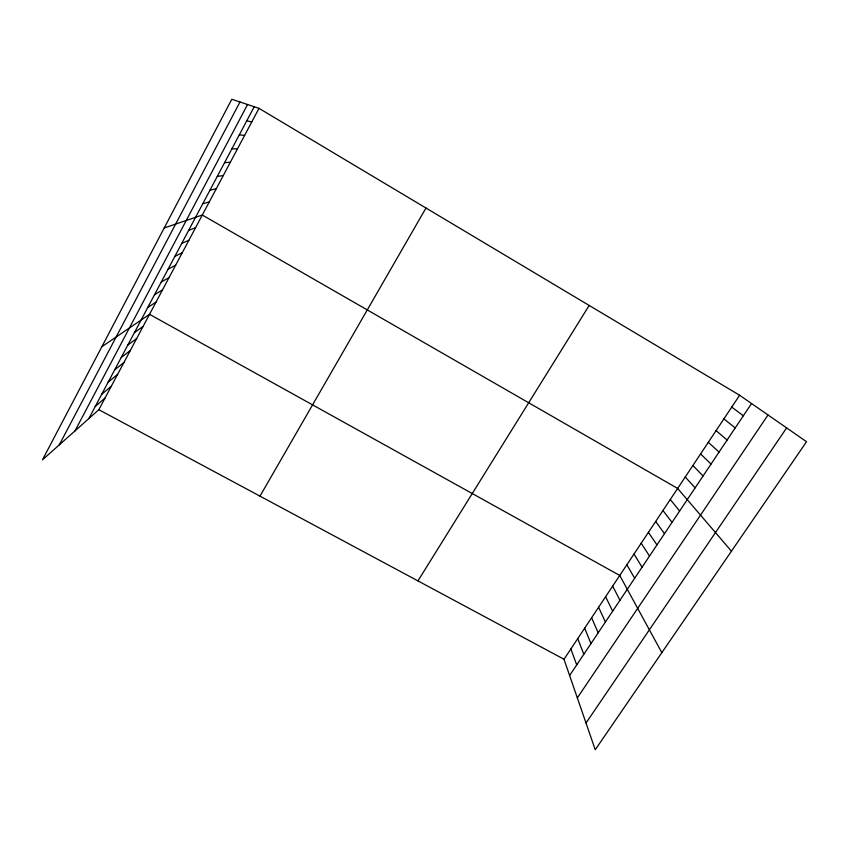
<?xml version="1.0" encoding="UTF-8"?>
<svg xmlns="http://www.w3.org/2000/svg" width="849" height="849" viewBox="0 0 849 849"><rect width="100%" height="100%" fill="white"/><g stroke="black" fill="none" stroke-linecap="round" stroke-linejoin="round"><path stroke-width="1.27" d="M59.26 444.908L239.98 101.997M74.956 430.942L247.558 104.523M88.827 418.599L254.212 106.751M98.845 409.685L258.998 108.343L739.617 395.252L806.55 441.713L595.234 749.741L564.001 659.259L98.845 409.685L42.45 459.861L231.798 99.259L258.998 108.343M259.985 496.145L425.986 208.026M417.952 580.896L589.174 305.449M564.001 659.259L739.617 395.252M569.615 675.517L751.535 403.519M577.341 697.889L768.016 414.959M586.012 723.03L786.641 427.885M95.237 406.501L105.064 397.979M101.689 394.35L111.325 386.199M108.173 382.124L117.608 374.377M114.679 369.846L123.933 362.481M121.237 357.493L130.279 350.531M127.817 345.076L136.668 338.528M134.429 332.606L143.078 326.451M101.859 346.71L149.53 314.321L619.749 575.452L661.827 652.669M147.768 307.455L156.004 302.127M154.497 294.773L162.52 289.88M161.246 282.038L169.068 277.559M168.049 269.229L175.647 265.185M174.873 256.356L182.259 252.737M181.739 243.408L188.903 240.235M188.637 230.387L195.578 227.659M164.228 227.957L202.295 215.03L677.629 488.44L731.445 551.192M202.762 203.76L209.257 201.945M209.99 190.123L216.24 188.786M217.259 176.422L223.276 175.563M224.571 162.647L230.344 162.255M231.915 148.787L237.444 148.893M239.312 134.853L244.597 135.447M246.741 120.845L251.771 121.938M731.732 407.096L743.353 415.755M723.889 418.897L735.213 427.928M716.078 430.634L727.115 440.037M708.31 442.308L719.061 452.082M700.584 453.928L711.038 464.063M692.89 465.485L703.068 475.992M685.239 476.989L695.129 487.846M670.275 499.499L679.614 511.045M662.952 510.504L672.037 522.39M655.661 521.456L664.48 533.681M648.413 532.355L656.967 544.909M641.197 543.211L649.496 556.084M634.012 554.004L642.056 567.206M626.859 564.755L634.659 578.275M612.67 586.097L619.961 600.243M605.613 596.698L612.66 611.153M598.598 607.247L605.401 622.009M591.615 617.743L598.174 632.813M584.664 628.196L590.978 643.563M577.745 638.597L583.825 654.271M570.857 648.954L576.704 664.916"/></g></svg>
